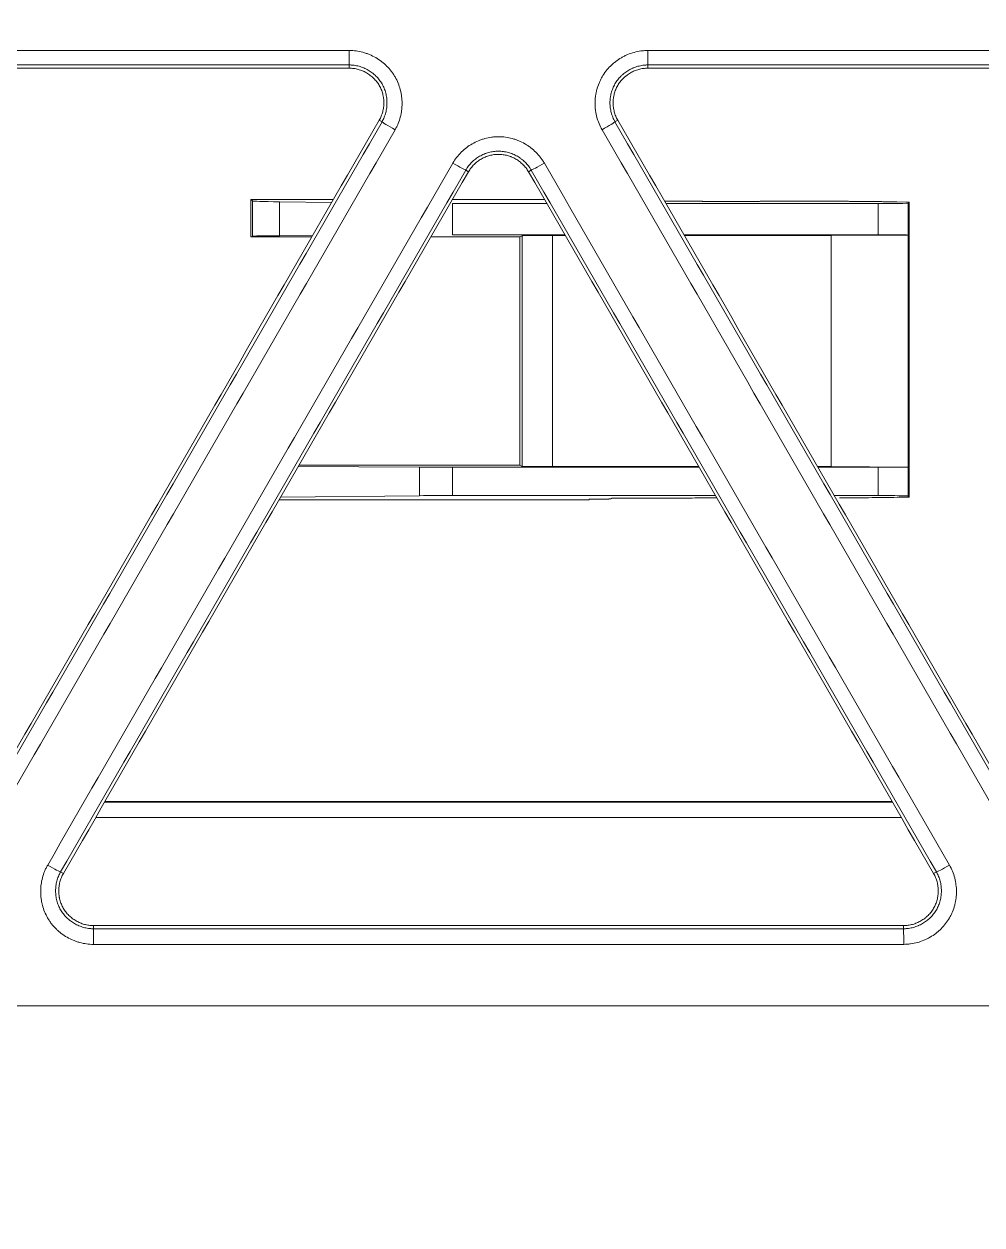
# Model space of a CAD drawing. Header units: inches. Extents: x 405346 to 489838, y -25612 to 14934.
# Drawn here: x 462902.24 to 462932.48, y 4071.14 to 4109.04 of the extents above; entities that cross this region are included whole.
import ezdxf

# ---------------------------------------------------------------- set-up
doc = ezdxf.new("R2010")
doc.units = ezdxf.units.IN
doc.header["$LTSCALE"] = 200
doc.header["$MEASUREMENT"] = 0
doc.layers.add('SS-EQ', color=2, linetype='Continuous', lineweight=20)

# ---------------------------------------------------------------- blocks, each defined once
blk = doc.blocks.new('4way무풍')
at = {"layer": 'SS-EQ'}
for p, q in [((117.778, -213.782), (117.778, -213.682)), ((127.2, -213.682), (127.2, -213.782)), ((118.812, -215.474), (118.726, -215.424)), ((126.252, -215.424), (126.166, -215.474)), ((121.541, -217.049), (121.454, -216.999)), ((123.523, -216.999), (123.437, -217.049)), ((114.671, -217.923), (114.671, -219.108)), ((117.283, -217.923), (114.671, -217.923)), ((114.72, -217.972), (114.671, -217.923)), ((114.72, -219.084), (114.72, -217.972)), ((115.572, -217.999), (115.572, -219.07)), ((117.228, -218.018), (115.572, -217.999)), ((123.941, -217.923), (121.036, -217.923)), ((124.018, -218.056), (121.041, -218.056)), ((121.041, -218.056), (121.041, -219.042)), ((127.727, -217.979), (128.532, -217.979)), ((134.473, -218.056), (127.771, -218.056)), ((131.136, -217.979), (131.826, -217.979)), ((134.473, -219.042), (134.473, -218.056)), ((135.062, -218.003), (135.451, -218.009)), ((135.451, -218.009), (135.421, -218.04)), ((135.421, -218.04), (135.421, -227.284)), ((135.451, -218.009), (135.455, -227.318)), ((121.041, -219.042), (124.587, -219.042)), ((128.341, -219.042), (134.473, -219.042)), ((132.99, -219.062), (135.418, -219.049)), ((135.418, -219.049), (135.418, -226.369)), ((114.671, -219.108), (114.72, -219.084)), ((114.671, -219.108), (116.599, -219.108)), ((115.572, -219.07), (116.624, -219.064)), ((120.352, -219.108), (123.165, -219.108)), ((123.165, -219.108), (123.241, -219.07)), ((123.165, -219.108), (123.165, -226.311)), ((123.241, -219.07), (123.241, -226.349)), ((124.189, -226.357), (124.189, -219.062)), ((124.189, -219.062), (124.598, -219.062)), ((128.352, -219.062), (132.99, -219.062)), ((132.99, -219.062), (132.99, -226.357)), ((119.998, -226.374), (116.17, -226.352)), ((123.165, -226.311), (116.194, -226.311)), ((119.998, -227.274), (119.998, -226.374)), ((121.041, -226.377), (121.041, -227.268)), ((128.821, -226.377), (121.041, -226.377)), ((123.241, -226.349), (123.165, -226.311)), ((128.81, -226.357), (124.189, -226.357)), ((132.99, -226.357), (132.564, -226.357)), ((134.473, -226.377), (132.575, -226.377)), ((135.418, -226.369), (132.99, -226.357)), ((134.473, -227.268), (134.473, -226.377)), ((115.609, -227.324), (119.998, -227.274)), ((121.041, -227.268), (129.336, -227.268)), ((125.363, -227.382), (125.345, -227.4)), ((125.561, -227.382), (125.363, -227.382)), ((126.061, -227.347), (126.035, -227.374)), ((128.605, -227.347), (126.061, -227.347)), ((133.09, -227.268), (134.473, -227.268)), ((135.455, -227.318), (135.177, -227.323)), ((135.421, -227.284), (135.455, -227.318)), ((115.565, -227.4), (125.345, -227.4)), ((134.925, -236.95), (110.05, -236.95)), ((134.907, -236.925), (110.065, -236.925)), ((109.777, -237.424), (135.198, -237.424)), ((108.667, -239.148), (108.754, -239.198)), ((136.224, -239.198), (136.311, -239.148)), ((109.701, -240.839), (109.701, -240.938)), ((135.276, -240.938), (135.276, -240.839))]:
    blk.add_line(p, q, dxfattribs=at)
for centre, major_axis, ratio, start_param, end_param in [((117.778, -213.208), (0, 0.474), 0.005257, 3.1765, 4.676802), ((127.2, -213.208), (0, -0.474), 0.005842, 0.034907, 1.535847), ((119.222, -215.71), (-0.41, 0.237), 0.028704, 0.034921, 1.593347), ((125.755, -215.71), (0.41, 0.237), 0.033702, 4.699365, 6.248259), ((121.044, -216.762), (0.41, -0.237), 0.028821, 4.735053, 6.248264), ((123.933, -216.762), (-0.41, -0.237), 0.033958, 0.034927, 1.557415), ((116.615, -217.972), (1.895, 0), 0.017455, 3.159046, 4.129783), ((134.473, -218.039), (0.948, 0), 0.017455, 4.712389, 6.265732), ((116.615, -219.084), (1.895, 0), 0.008727, 2.153402, 3.124139), ((121.041, -227.301), (1.895, 0), 0.017455, 1.570796, 2.153402), ((129.834, -227.366), (1.611, 0), 0.017455, 1.853355, 2.437872), ((131.826, -227.265), (4.738, 0), 0.017455, 5.018191, 5.497787), ((134.473, -227.285), (0.948, 0), 0.017455, 0.017453, 1.570796), ((108.257, -238.91), (-0.41, 0.237), 0.035771, 1.59542, 3.106664), ((136.72, -238.91), (-0.41, -0.237), 0.038521, 0.034933, 1.553953), ((109.701, -241.412), (0, -0.474), 0.003386, 1.52678, 3.10667), ((135.276, -241.412), (0, -0.474), 0.004454, 1.528103, 3.106647)]:
    blk.add_ellipse(centre, major_axis=major_axis, ratio=ratio, start_param=start_param, end_param=end_param, dxfattribs=at)
for points, degree, knots in [([(346.359, 0), (346.359, -27.812), (346.359, -55.624), (346.359, -97.341), (346.359, -111.247), (346.359, -139.059), (346.359, -152.965), (346.359, -180.777), (346.359, -194.683), (346.359, -222.494), (346.359, -236.4), (346.359, -257.259), (346.358, -264.212), (346.359, -272.903), (346.359, -274.641), (346.359, -277.249), (346.359, -278.118), (346.358, -279.856), (346.358, -280.725), (346.358, -282.029), (346.358, -282.463), (346.358, -283.333), (346.359, -283.767), (346.359, -284.419), (346.359, -284.636), (346.359, -285.071), (346.358, -285.288), (346.355, -285.723), (346.353, -285.94), (346.346, -286.374), (346.341, -286.592), (346.322, -287.243), (346.305, -287.678), (346.262, -288.546), (346.236, -288.98), (346.174, -289.849), (346.138, -290.283), (346.078, -290.934), (346.057, -291.151), (346.012, -291.585), (345.894, -292.666), (345.748, -293.741), (345.479, -295.45), (345.327, -296.299), (344.817, -298.834), (344.407, -300.505), (343.687, -302.982), (343.172, -304.624), (342.294, -307.059), (341.638, -308.663), (341.119, -309.858), (340.941, -310.256), (340.714, -310.751), (340.668, -310.85), (340.576, -311.047), (340.437, -311.343), (339.919, -312.422), (339.029, -314.158), (338.177, -315.66), (336.854, -317.881), (335.912, -319.32), (334.41, -321.418), (333.379, -322.796), (331.741, -324.801), (330.589, -326.095), (329.702, -327.051), (329.403, -327.366), (329.024, -327.758), (328.947, -327.836), (328.795, -327.992), (328.566, -328.224), (327.719, -329.07), (326.303, -330.412), (324.35, -332.111), (322.332, -333.722), (320.944, -334.738), (319.535, -335.724), (318.819, -336.202), (317.367, -337.13), (315.893, -338.028), (314.376, -338.866), (313.222, -339.473), (312.835, -339.671), (312.249, -339.963), (312.054, -340.059), (311.662, -340.249), (309.896, -341.094), (308.103, -341.848), (305.68, -342.75), (304.055, -343.316), (302.408, -343.813), (299.923, -344.506), (298.245, -344.898), (295.697, -345.382), (294.842, -345.525), (293.766, -345.682), (293.551, -345.712), (293.12, -345.771), (292.903, -345.799), (292.254, -345.88), (291.821, -345.929), (290.523, -346.062), (289.657, -346.132), (288.357, -346.21), (287.924, -346.232), (287.057, -346.265), (286.624, -346.277), (285.974, -346.288), (285.757, -346.291), (285.323, -346.293), (285.107, -346.294), (284.673, -346.294), (284.456, -346.294), (284.023, -346.294), (283.806, -346.293), (283.156, -346.293), (282.722, -346.293), (281.855, -346.293), (281.421, -346.293), (280.121, -346.293), (279.253, -346.294), (277.519, -346.294), (276.652, -346.294), (274.051, -346.294), (272.316, -346.294), (267.113, -346.294), (263.645, -346.293), (256.708, -346.293), (253.239, -346.294), (242.833, -346.294), (235.896, -346.294), (222.022, -346.294), (215.084, -346.294), (194.273, -346.294), (180.399, -346.294), (152.65, -346.294), (138.775, -346.294), (111.027, -346.294), (97.152, -346.294), (69.404, -346.294), (55.529, -346.294), (34.718, -346.294), (27.78, -346.294), (13.906, -346.294), (6.969, -346.294), (0.032, -346.294)], 3, [0, 0, 0, 0, 0.125, 0.125, 0.1875, 0.1875, 0.25, 0.25, 0.3125, 0.3125, 0.375, 0.375, 0.40625, 0.40625, 0.414063, 0.414063, 0.417969, 0.417969, 0.421875, 0.421875, 0.423828, 0.423828, 0.425781, 0.425781, 0.426758, 0.426758, 0.427734, 0.427734, 0.428711, 0.428711, 0.429688, 0.429688, 0.431641, 0.431641, 0.433594, 0.433594, 0.435547, 0.435547, 0.436523, 0.436523, 0.4375, 0.441406, 0.441406, 0.445313, 0.445313, 0.453125, 0.453125, 0.457031, 0.460938, 0.464844, 0.464844, 0.466797, 0.466797, 0.467285, 0.467285, 0.467773, 0.46875, 0.472656, 0.476563, 0.476563, 0.484375, 0.484375, 0.488281, 0.492188, 0.496094, 0.496094, 0.498047, 0.498047, 0.498535, 0.498535, 0.499023, 0.5, 0.503906, 0.507813, 0.511719, 0.515625, 0.515625, 0.519531, 0.519531, 0.523438, 0.527344, 0.527344, 0.529297, 0.529297, 0.530273, 0.530273, 0.53125, 0.539063, 0.539063, 0.542969, 0.546875, 0.546875, 0.554688, 0.554688, 0.558594, 0.558594, 0.55957, 0.55957, 0.560547, 0.560547, 0.5625, 0.5625, 0.566406, 0.566406, 0.568359, 0.568359, 0.570313, 0.570313, 0.571289, 0.571289, 0.572266, 0.572266, 0.573242, 0.573242, 0.574219, 0.574219, 0.576172, 0.576172, 0.578125, 0.578125, 0.582031, 0.582031, 0.585938, 0.585938, 0.59375, 0.59375, 0.609375, 0.609375, 0.625, 0.625, 0.65625, 0.65625, 0.6875, 0.6875, 0.75, 0.75, 0.8125, 0.8125, 0.875, 0.875, 0.9375, 0.9375, 0.96875, 0.96875, 1, 1, 1, 1]), ([(0.032, -345.099), (6.961, -345.099), (13.891, -345.099), (27.75, -345.099), (34.679, -345.099), (55.467, -345.099), (69.326, -345.098), (97.044, -345.098), (110.903, -345.097), (138.621, -345.096), (152.48, -345.096), (180.197, -345.094), (194.056, -345.092), (214.845, -345.09), (221.774, -345.089), (235.633, -345.086), (242.562, -345.085), (256.421, -345.082), (263.351, -345.081), (272.013, -345.079), (273.745, -345.079), (276.343, -345.079), (277.21, -345.078), (278.942, -345.078), (279.808, -345.077), (281.107, -345.076), (281.541, -345.076), (282.407, -345.076), (282.84, -345.076), (283.706, -345.076), (284.139, -345.076), (284.789, -345.074), (285.005, -345.074), (285.438, -345.071), (285.655, -345.069), (286.304, -345.06), (286.737, -345.049), (287.602, -345.017), (288.034, -344.997), (289.33, -344.922), (290.194, -344.853), (291.488, -344.722), (291.92, -344.673), (292.566, -344.593), (292.782, -344.566), (293.212, -344.508), (294.286, -344.358), (295.351, -344.18), (297.891, -343.699), (299.563, -343.307), (302.039, -342.615), (303.679, -342.118), (305.297, -341.551), (307.709, -340.648), (309.296, -339.976), (311.056, -339.138), (311.349, -338.996), (311.641, -338.853), (311.836, -338.756), (311.933, -338.707), (312.418, -338.464), (312.803, -338.265), (313.951, -337.656), (314.704, -337.236), (316.19, -336.364), (316.921, -335.913), (318.363, -334.982), (319.073, -334.502), (320.472, -333.511), (321.849, -332.491), (323.849, -330.872), (325.784, -329.163), (327.03, -327.964), (327.795, -327.195), (327.947, -327.041), (328.25, -326.729), (328.401, -326.573), (328.849, -326.102), (329.145, -325.785), (330.019, -324.826), (331.153, -323.527), (332.763, -321.515), (333.776, -320.132), (334.759, -318.728), (335.235, -318.016), (336.157, -316.57), (336.603, -315.837), (337.465, -314.35), (338.296, -312.842), (339.065, -311.291), (339.481, -310.406), (339.527, -310.308), (339.618, -310.111), (339.754, -309.815), (340.065, -309.123), (340.322, -308.527), (340.821, -307.331), (341.451, -305.727), (342.288, -303.291), (342.776, -301.648), (343.454, -299.169), (343.836, -297.496), (344.302, -294.959), (344.439, -294.108), (344.619, -292.825), (344.702, -292.181), (344.786, -291.427), (344.82, -291.104), (344.842, -290.888), (344.853, -290.779), (344.946, -289.807), (345.01, -288.942), (345.078, -287.644), (345.096, -287.212), (345.116, -286.563), (345.122, -286.347), (345.13, -285.914), (345.133, -285.698), (345.138, -285.266), (345.139, -285.049), (345.14, -284.617), (345.14, -284.4), (345.141, -283.752), (345.141, -283.319), (345.141, -282.67), (345.141, -282.454), (345.141, -282.021), (345.141, -281.805), (345.142, -281.156), (345.142, -280.724), (345.143, -279.426), (345.143, -278.561), (345.144, -276.831), (345.144, -275.966), (345.145, -273.37), (345.145, -271.64), (345.146, -262.989), (345.148, -256.069), (345.152, -235.306), (345.154, -221.465), (345.157, -193.782), (345.159, -179.94), (345.161, -152.257), (345.161, -138.416), (345.162, -110.732), (345.163, -69.208), (345.164, -27.683), (345.164, 0)], 3, [0, 0, 0, 0, 0.03125, 0.03125, 0.0625, 0.0625, 0.125, 0.125, 0.1875, 0.1875, 0.25, 0.25, 0.3125, 0.3125, 0.34375, 0.34375, 0.375, 0.375, 0.40625, 0.40625, 0.414063, 0.414063, 0.417969, 0.417969, 0.421875, 0.421875, 0.423828, 0.423828, 0.425781, 0.425781, 0.427734, 0.427734, 0.428711, 0.428711, 0.429688, 0.429688, 0.431641, 0.431641, 0.433594, 0.433594, 0.4375, 0.4375, 0.439453, 0.439453, 0.44043, 0.44043, 0.441406, 0.445313, 0.445313, 0.453125, 0.453125, 0.457031, 0.460938, 0.460938, 0.46875, 0.46875, 0.469727, 0.470215, 0.470215, 0.470703, 0.470703, 0.472656, 0.472656, 0.476563, 0.476563, 0.480469, 0.480469, 0.484375, 0.484375, 0.488281, 0.492188, 0.496094, 0.5, 0.5, 0.500977, 0.500977, 0.501953, 0.501953, 0.503906, 0.503906, 0.507813, 0.511719, 0.515625, 0.515625, 0.519531, 0.519531, 0.523438, 0.523438, 0.527344, 0.53125, 0.53125, 0.531738, 0.531738, 0.532227, 0.533203, 0.535156, 0.535156, 0.539063, 0.542969, 0.546875, 0.546875, 0.554688, 0.554688, 0.558594, 0.558594, 0.560547, 0.561523, 0.562012, 0.562012, 0.5625, 0.5625, 0.566406, 0.566406, 0.568359, 0.568359, 0.569336, 0.569336, 0.570313, 0.570313, 0.571289, 0.571289, 0.572266, 0.572266, 0.574219, 0.574219, 0.575195, 0.575195, 0.576172, 0.576172, 0.578125, 0.578125, 0.582031, 0.582031, 0.585938, 0.585938, 0.59375, 0.59375, 0.625, 0.625, 0.6875, 0.6875, 0.75, 0.75, 0.8125, 0.8125, 0.875, 1, 1, 1, 1]), ([(117.78, -213.225), (117.854, -213.225), (117.926, -213.23), (118.07, -213.249), (118.141, -213.264), (118.246, -213.292), (118.281, -213.303), (118.333, -213.321), (118.35, -213.327), (118.384, -213.34), (118.401, -213.347), (118.485, -213.382), (118.615, -213.447), (118.736, -213.527), (118.809, -213.583), (118.823, -213.594), (118.852, -213.617), (118.893, -213.652), (118.933, -213.689), (119.01, -213.766), (119.058, -213.82), (119.125, -213.906), (119.146, -213.936), (119.187, -213.996), (119.206, -214.028), (119.261, -214.122), (119.325, -214.253), (119.371, -214.39), (119.394, -214.478), (119.398, -214.496), (119.407, -214.532), (119.41, -214.55), (119.421, -214.603), (119.427, -214.639), (119.441, -214.747), (119.445, -214.82), (119.445, -214.928), (119.444, -214.983), (119.439, -215.038), (119.436, -215.074), (119.434, -215.092), (119.422, -215.183), (119.394, -215.325), (119.349, -215.463), (119.307, -215.564), (119.292, -215.597), (119.26, -215.663), (119.243, -215.695), (119.224, -215.727)], 3, [0, 0, 0, 0, 0.0625, 0.0625, 0.125, 0.125, 0.15625, 0.15625, 0.171875, 0.171875, 0.1875, 0.1875, 0.25, 0.3125, 0.3125, 0.328125, 0.328125, 0.34375, 0.375, 0.375, 0.4375, 0.4375, 0.46875, 0.46875, 0.5, 0.5, 0.5625, 0.625, 0.625, 0.640625, 0.640625, 0.65625, 0.65625, 0.6875, 0.6875, 0.75, 0.75, 0.78125, 0.796875, 0.796875, 0.8125, 0.8125, 0.875, 0.9375, 0.9375, 0.96875, 0.96875, 1, 1, 1, 1]), ([(125.758, -215.727), (125.721, -215.663), (125.689, -215.598), (125.634, -215.464), (125.611, -215.395), (125.584, -215.29), (125.575, -215.255), (125.565, -215.201), (125.562, -215.183), (125.556, -215.146), (125.553, -215.128), (125.541, -215.038), (125.532, -214.894), (125.541, -214.749), (125.553, -214.658), (125.556, -214.64), (125.562, -214.604), (125.565, -214.586), (125.575, -214.532), (125.583, -214.497), (125.611, -214.392), (125.634, -214.323), (125.675, -214.222), (125.69, -214.189), (125.722, -214.124), (125.739, -214.091), (125.794, -213.996), (125.875, -213.876), (125.971, -213.767), (126.036, -213.703), (126.049, -213.69), (126.076, -213.665), (126.089, -213.653), (126.131, -213.617), (126.159, -213.594), (126.246, -213.528), (126.306, -213.488), (126.4, -213.433), (126.448, -213.407), (126.498, -213.384), (126.531, -213.369), (126.548, -213.361), (126.632, -213.326), (126.77, -213.279), (126.911, -213.25), (127.019, -213.235), (127.056, -213.231), (127.129, -213.226), (127.166, -213.225), (127.202, -213.225)], 3, [0, 0, 0, 0, 0.0625, 0.0625, 0.125, 0.125, 0.15625, 0.15625, 0.171875, 0.171875, 0.1875, 0.1875, 0.25, 0.3125, 0.3125, 0.328125, 0.328125, 0.34375, 0.34375, 0.375, 0.375, 0.4375, 0.4375, 0.46875, 0.46875, 0.5, 0.5, 0.5625, 0.625, 0.625, 0.640625, 0.640625, 0.65625, 0.65625, 0.6875, 0.6875, 0.75, 0.75, 0.78125, 0.796875, 0.796875, 0.8125, 0.8125, 0.875, 0.9375, 0.9375, 0.96875, 0.96875, 1, 1, 1, 1]), ([(118.812, -215.474), (118.813, -215.471), (118.815, -215.468), (118.818, -215.462), (118.823, -215.454), (118.828, -215.445), (118.837, -215.428), (118.843, -215.416), (118.86, -215.38), (118.871, -215.357), (118.9, -215.284), (118.933, -215.186), (118.953, -215.084), (118.961, -215.019), (118.963, -215.006), (118.965, -214.98), (118.966, -214.967), (118.969, -214.928), (118.969, -214.902), (118.969, -214.824), (118.966, -214.772), (118.956, -214.695), (118.952, -214.669), (118.942, -214.618), (118.936, -214.592), (118.917, -214.516), (118.9, -214.467), (118.861, -214.371), (118.838, -214.325), (118.799, -214.257), (118.785, -214.234), (118.756, -214.191), (118.741, -214.17), (118.693, -214.108), (118.659, -214.07), (118.603, -214.015), (118.575, -213.988), (118.545, -213.963), (118.525, -213.947), (118.514, -213.938), (118.462, -213.899), (118.376, -213.841), (118.283, -213.795), (118.21, -213.765), (118.186, -213.755), (118.136, -213.738), (118.111, -213.73), (118.036, -213.71), (117.985, -213.699), (117.908, -213.689), (117.869, -213.685), (117.824, -213.683), (117.801, -213.682), (117.791, -213.682), (117.784, -213.682), (117.781, -213.682), (117.778, -213.682)], 3, [0, 0, 0, 0, 0.003906, 0.003906, 0.007812, 0.015625, 0.015625, 0.03125, 0.03125, 0.0625, 0.0625, 0.125, 0.1875, 0.1875, 0.203125, 0.203125, 0.21875, 0.21875, 0.25, 0.25, 0.3125, 0.3125, 0.34375, 0.34375, 0.375, 0.375, 0.4375, 0.4375, 0.5, 0.5, 0.53125, 0.53125, 0.5625, 0.5625, 0.625, 0.625, 0.65625, 0.671875, 0.671875, 0.6875, 0.6875, 0.75, 0.8125, 0.8125, 0.84375, 0.84375, 0.875, 0.875, 0.9375, 0.9375, 0.96875, 0.984375, 0.992187, 0.996094, 0.996094, 1, 1, 1, 1]), ([(127.2, -213.682), (127.197, -213.682), (127.193, -213.682), (127.187, -213.682), (127.177, -213.682), (127.167, -213.682), (127.147, -213.683), (127.134, -213.684), (127.095, -213.686), (127.069, -213.689), (126.991, -213.7), (126.89, -213.721), (126.791, -213.755), (126.731, -213.78), (126.719, -213.785), (126.695, -213.796), (126.66, -213.813), (126.625, -213.832), (126.558, -213.871), (126.515, -213.899), (126.453, -213.947), (126.432, -213.963), (126.403, -213.989), (126.393, -213.998), (126.374, -214.016), (126.364, -214.025), (126.318, -214.071), (126.284, -214.109), (126.22, -214.191), (126.191, -214.234), (126.152, -214.302), (126.14, -214.326), (126.117, -214.373), (126.106, -214.396), (126.077, -214.469), (126.06, -214.518), (126.041, -214.593), (126.032, -214.631), (126.025, -214.67), (126.021, -214.695), (126.019, -214.708), (126.011, -214.773), (126.004, -214.877), (126.011, -214.981), (126.021, -215.058), (126.025, -215.084), (126.035, -215.135), (126.041, -215.161), (126.061, -215.236), (126.077, -215.285), (126.107, -215.357), (126.123, -215.393), (126.143, -215.434), (126.154, -215.454), (126.159, -215.462), (126.162, -215.468), (126.164, -215.471), (126.166, -215.474)], 3, [0, 0, 0, 0, 0.003906, 0.003906, 0.007812, 0.015625, 0.015625, 0.03125, 0.03125, 0.0625, 0.0625, 0.125, 0.1875, 0.1875, 0.203125, 0.203125, 0.21875, 0.25, 0.25, 0.3125, 0.3125, 0.34375, 0.34375, 0.359375, 0.359375, 0.375, 0.375, 0.4375, 0.4375, 0.5, 0.5, 0.53125, 0.53125, 0.5625, 0.5625, 0.625, 0.625, 0.65625, 0.671875, 0.671875, 0.6875, 0.6875, 0.75, 0.8125, 0.8125, 0.84375, 0.84375, 0.875, 0.875, 0.9375, 0.9375, 0.96875, 0.984375, 0.992187, 0.996094, 0.996094, 1, 1, 1, 1]), ([(117.778, -213.782), (117.826, -213.782), (117.874, -213.786), (117.969, -213.799), (118.062, -213.818), (118.152, -213.849), (118.207, -213.872), (118.218, -213.877), (118.24, -213.887), (118.272, -213.902), (118.304, -213.919), (118.366, -213.955), (118.405, -213.981), (118.462, -214.025), (118.481, -214.04), (118.517, -214.071), (118.535, -214.088), (118.586, -214.138), (118.649, -214.209), (118.702, -214.288), (118.738, -214.351), (118.749, -214.372), (118.77, -214.415), (118.78, -214.437), (118.807, -214.503), (118.822, -214.548), (118.84, -214.617), (118.847, -214.651), (118.854, -214.687), (118.858, -214.71), (118.859, -214.722), (118.867, -214.782), (118.873, -214.877), (118.867, -214.972), (118.858, -215.043), (118.854, -215.067), (118.845, -215.114), (118.84, -215.137), (118.821, -215.206), (118.806, -215.251), (118.771, -215.339), (118.75, -215.382), (118.726, -215.424)], 3, [0, 0, 0, 0, 0.0625, 0.0625, 0.125, 0.1875, 0.1875, 0.203125, 0.203125, 0.21875, 0.25, 0.25, 0.3125, 0.3125, 0.34375, 0.34375, 0.375, 0.375, 0.4375, 0.5, 0.5, 0.53125, 0.53125, 0.5625, 0.5625, 0.625, 0.625, 0.65625, 0.671875, 0.671875, 0.6875, 0.6875, 0.75, 0.8125, 0.8125, 0.84375, 0.84375, 0.875, 0.875, 0.9375, 0.9375, 1, 1, 1, 1]), ([(126.252, -215.424), (126.228, -215.382), (126.207, -215.339), (126.171, -215.251), (126.141, -215.16), (126.123, -215.067), (126.114, -214.996), (126.111, -214.972), (126.108, -214.924), (126.108, -214.9), (126.108, -214.829), (126.111, -214.781), (126.12, -214.711), (126.123, -214.687), (126.133, -214.64), (126.138, -214.616), (126.156, -214.547), (126.186, -214.457), (126.228, -214.371), (126.264, -214.309), (126.277, -214.289), (126.303, -214.249), (126.317, -214.229), (126.361, -214.173), (126.393, -214.138), (126.443, -214.088), (126.47, -214.063), (126.497, -214.04), (126.516, -214.025), (126.525, -214.018), (126.573, -213.981), (126.652, -213.929), (126.737, -213.886), (126.804, -213.858), (126.826, -213.85), (126.871, -213.834), (126.894, -213.827), (126.963, -213.808), (127.01, -213.799), (127.104, -213.786), (127.152, -213.782), (127.2, -213.782)], 3, [0, 0, 0, 0, 0.0625, 0.0625, 0.125, 0.1875, 0.1875, 0.21875, 0.21875, 0.25, 0.25, 0.3125, 0.3125, 0.34375, 0.34375, 0.375, 0.375, 0.4375, 0.5, 0.5, 0.53125, 0.53125, 0.5625, 0.5625, 0.625, 0.625, 0.65625, 0.671875, 0.671875, 0.6875, 0.6875, 0.75, 0.8125, 0.8125, 0.84375, 0.84375, 0.875, 0.875, 0.9375, 0.9375, 1, 1, 1, 1]), ([(105.938, -237.572), (108.069, -233.881), (110.2, -230.19), (114.463, -222.807), (116.594, -219.116), (118.726, -215.424)], 3, [0, 0, 0, 0, 0.5, 0.5, 1, 1, 1, 1]), ([(106.024, -237.622), (108.155, -233.931), (110.286, -230.24), (114.549, -222.857), (116.68, -219.165), (118.812, -215.474)], 3, [0, 0, 0, 0, 0.5, 0.5, 1, 1, 1, 1]), ([(119.224, -215.727), (117.093, -219.419), (114.961, -223.111), (110.699, -230.495), (108.567, -234.187), (106.436, -237.879)], 3, [0, 0, 0, 0, 0.5, 0.5, 1, 1, 1, 1]), ([(121.047, -216.779), (121.084, -216.716), (121.124, -216.655), (121.213, -216.541), (121.261, -216.487), (121.338, -216.41), (121.365, -216.385), (121.406, -216.349), (121.42, -216.337), (121.448, -216.314), (121.463, -216.303), (121.535, -216.247), (121.656, -216.167), (121.786, -216.102), (121.87, -216.067), (121.887, -216.06), (121.922, -216.047), (121.939, -216.041), (121.99, -216.023), (122.025, -216.013), (122.13, -215.984), (122.201, -215.97), (122.309, -215.955), (122.345, -215.951), (122.418, -215.946), (122.455, -215.945), (122.564, -215.945), (122.709, -215.955), (122.851, -215.984), (122.939, -216.008), (122.956, -216.013), (122.991, -216.024), (123.009, -216.029), (123.061, -216.047), (123.095, -216.06), (123.195, -216.102), (123.26, -216.134), (123.354, -216.189), (123.401, -216.217), (123.446, -216.248), (123.476, -216.27), (123.491, -216.281), (123.563, -216.336), (123.673, -216.431), (123.769, -216.54), (123.835, -216.626), (123.857, -216.655), (123.898, -216.716), (123.917, -216.747), (123.936, -216.779)], 3, [0, 0, 0, 0, 0.0625, 0.0625, 0.125, 0.125, 0.15625, 0.15625, 0.171875, 0.171875, 0.1875, 0.1875, 0.25, 0.3125, 0.3125, 0.328125, 0.328125, 0.34375, 0.34375, 0.375, 0.375, 0.4375, 0.4375, 0.46875, 0.46875, 0.5, 0.5, 0.5625, 0.625, 0.625, 0.640625, 0.640625, 0.65625, 0.65625, 0.6875, 0.6875, 0.75, 0.75, 0.78125, 0.796875, 0.796875, 0.8125, 0.8125, 0.875, 0.9375, 0.9375, 0.96875, 0.96875, 1, 1, 1, 1]), ([(123.523, -216.999), (123.522, -216.997), (123.52, -216.994), (123.517, -216.988), (123.512, -216.98), (123.506, -216.971), (123.496, -216.954), (123.489, -216.943), (123.467, -216.911), (123.452, -216.89), (123.404, -216.828), (123.335, -216.75), (123.256, -216.682), (123.204, -216.643), (123.194, -216.635), (123.172, -216.62), (123.14, -216.597), (123.107, -216.577), (123.039, -216.538), (122.993, -216.515), (122.921, -216.485), (122.897, -216.475), (122.847, -216.458), (122.822, -216.451), (122.746, -216.43), (122.696, -216.419), (122.593, -216.405), (122.541, -216.402), (122.463, -216.402), (122.436, -216.403), (122.384, -216.406), (122.358, -216.409), (122.281, -216.419), (122.23, -216.43), (122.155, -216.45), (122.118, -216.462), (122.081, -216.475), (122.056, -216.485), (122.044, -216.49), (121.984, -216.515), (121.891, -216.561), (121.804, -216.619), (121.742, -216.666), (121.722, -216.683), (121.682, -216.717), (121.663, -216.735), (121.607, -216.79), (121.573, -216.829), (121.525, -216.89), (121.503, -216.922), (121.478, -216.96), (121.466, -216.979), (121.461, -216.988), (121.458, -216.994), (121.456, -216.996), (121.454, -216.999)], 3, [0, 0, 0, 0, 0.003906, 0.003906, 0.007813, 0.015625, 0.015625, 0.03125, 0.03125, 0.0625, 0.0625, 0.125, 0.1875, 0.1875, 0.203125, 0.203125, 0.21875, 0.25, 0.25, 0.3125, 0.3125, 0.34375, 0.34375, 0.375, 0.375, 0.4375, 0.4375, 0.5, 0.5, 0.53125, 0.53125, 0.5625, 0.5625, 0.625, 0.625, 0.65625, 0.671875, 0.671875, 0.6875, 0.6875, 0.75, 0.8125, 0.8125, 0.84375, 0.84375, 0.875, 0.875, 0.9375, 0.9375, 0.96875, 0.984375, 0.992188, 0.996094, 0.996094, 1, 1, 1, 1]), ([(121.541, -217.049), (121.565, -217.008), (121.592, -216.968), (121.651, -216.892), (121.714, -216.821), (121.786, -216.759), (121.843, -216.715), (121.862, -216.701), (121.902, -216.675), (121.923, -216.662), (121.984, -216.627), (122.027, -216.606), (122.093, -216.578), (122.115, -216.57), (122.161, -216.554), (122.184, -216.547), (122.253, -216.528), (122.346, -216.509), (122.441, -216.502), (122.513, -216.502), (122.537, -216.503), (122.585, -216.506), (122.609, -216.509), (122.679, -216.519), (122.726, -216.528), (122.794, -216.547), (122.828, -216.558), (122.862, -216.57), (122.885, -216.578), (122.896, -216.583), (122.951, -216.606), (123.037, -216.649), (123.116, -216.701), (123.173, -216.745), (123.191, -216.76), (123.228, -216.791), (123.245, -216.807), (123.296, -216.858), (123.328, -216.893), (123.386, -216.968), (123.412, -217.008), (123.437, -217.049)], 3, [0, 0, 0, 0, 0.0625, 0.0625, 0.125, 0.1875, 0.1875, 0.21875, 0.21875, 0.25, 0.25, 0.3125, 0.3125, 0.34375, 0.34375, 0.375, 0.375, 0.4375, 0.5, 0.5, 0.53125, 0.53125, 0.5625, 0.5625, 0.625, 0.625, 0.65625, 0.671875, 0.671875, 0.6875, 0.6875, 0.75, 0.8125, 0.8125, 0.84375, 0.84375, 0.875, 0.875, 0.9375, 0.9375, 1, 1, 1, 1]), ([(108.259, -238.931), (110.39, -235.239), (112.521, -231.548), (116.784, -224.164), (118.915, -220.472), (121.047, -216.779)], 3, [0, 0, 0, 0, 0.5, 0.5, 1, 1, 1, 1]), ([(121.454, -216.999), (119.323, -220.691), (117.191, -224.383), (112.929, -231.765), (110.798, -235.457), (108.667, -239.148)], 3, [0, 0, 0, 0, 0.5, 0.5, 1, 1, 1, 1]), ([(121.541, -217.049), (119.41, -220.741), (117.278, -224.433), (113.016, -231.816), (110.885, -235.507), (108.754, -239.198)], 3, [0, 0, 0, 0, 0.5, 0.5, 1, 1, 1, 1]), ([(128.532, -217.979), (128.537, -217.979), (128.546, -217.979), (128.56, -217.98), (128.574, -217.98), (128.588, -217.98), (128.602, -217.98), (128.616, -217.981), (128.631, -217.981), (128.645, -217.981), (128.66, -217.981), (128.674, -217.982), (128.689, -217.982), (128.704, -217.982), (128.719, -217.982), (128.734, -217.982), (128.749, -217.983), (128.764, -217.983), (128.779, -217.983), (128.794, -217.983), (128.809, -217.983), (128.825, -217.984), (128.84, -217.984), (128.855, -217.984), (128.87, -217.984), (128.885, -217.984), (128.901, -217.984), (128.916, -217.985), (128.931, -217.985), (128.946, -217.985), (128.961, -217.985), (128.976, -217.985), (128.991, -217.985), (129.006, -217.986), (129.021, -217.986), (129.036, -217.986), (129.051, -217.986), (129.066, -217.986), (129.08, -217.986), (129.095, -217.986), (129.109, -217.986), (129.175, -217.987), (129.296, -217.988), (129.474, -217.989), (129.654, -217.989), (129.785, -217.989), (129.866, -217.989), (129.898, -217.989), (129.931, -217.989), (129.964, -217.989), (129.997, -217.989), (130.03, -217.989), (130.064, -217.989), (130.098, -217.989), (130.132, -217.989), (130.166, -217.988), (130.2, -217.988), (130.235, -217.988), (130.269, -217.988), (130.304, -217.988), (130.338, -217.988), (130.373, -217.987), (130.407, -217.987), (130.442, -217.987), (130.477, -217.987), (130.511, -217.987), (130.545, -217.986), (130.579, -217.986), (130.613, -217.986), (130.647, -217.985), (130.681, -217.985), (130.714, -217.985), (130.747, -217.985), (130.779, -217.984), (130.812, -217.984), (130.844, -217.983), (130.875, -217.983), (130.906, -217.983), (130.937, -217.982), (130.967, -217.982), (130.996, -217.982), (131.025, -217.981), (131.054, -217.981), (131.082, -217.98), (131.109, -217.98), (131.127, -217.979), (131.136, -217.979)], 3, [0, 0, 0, 0, 0.006872, 0.013726, 0.020561, 0.027376, 0.034169, 0.04094, 0.047687, 0.05441, 0.061107, 0.067776, 0.074418, 0.08103, 0.087612, 0.094163, 0.100681, 0.107165, 0.113615, 0.120029, 0.126407, 0.132746, 0.139047, 0.145308, 0.151528, 0.157706, 0.163841, 0.169933, 0.175979, 0.181981, 0.187935, 0.193842, 0.199701, 0.205511, 0.21127, 0.216978, 0.222635, 0.228239, 0.23379, 0.239287, 0.244728, 0.250114, 0.313437, 0.376452, 0.438734, 0.499884, 0.510839, 0.521903, 0.533076, 0.544354, 0.555737, 0.567223, 0.57881, 0.590496, 0.60228, 0.614158, 0.626129, 0.63819, 0.650339, 0.662573, 0.67489, 0.687287, 0.69976, 0.712308, 0.724926, 0.737612, 0.750362, 0.763173, 0.776042, 0.788965, 0.801938, 0.814958, 0.828021, 0.841124, 0.854262, 0.867432, 0.880629, 0.893851, 0.907092, 0.920349, 0.933618, 0.946895, 0.960175, 0.973456, 0.986732, 1, 1, 1, 1]), ([(135.062, -218.003), (134.418, -217.991), (133.161, -217.982), (132.28, -217.979), (131.826, -217.979)], 2, [0, 0, 0, 0.5, 0.75, 1, 1, 1]), ([(134.473, -219.042), (134.478, -219.042), (134.487, -219.042), (134.502, -219.042), (134.517, -219.042), (134.531, -219.042), (134.546, -219.042), (134.561, -219.042), (134.576, -219.042), (134.591, -219.042), (134.607, -219.042), (134.622, -219.042), (134.637, -219.042), (134.653, -219.042), (134.668, -219.042), (134.684, -219.042), (134.7, -219.042), (134.715, -219.042), (134.731, -219.042), (134.747, -219.042), (134.763, -219.042), (134.779, -219.042), (134.794, -219.042), (134.81, -219.043), (134.826, -219.043), (134.842, -219.043), (134.858, -219.043), (134.874, -219.043), (134.89, -219.043), (134.905, -219.043), (134.921, -219.043), (134.937, -219.043), (134.952, -219.043), (134.968, -219.043), (134.983, -219.043), (134.999, -219.043), (135.014, -219.044), (135.029, -219.044), (135.044, -219.044), (135.059, -219.044), (135.074, -219.044), (135.089, -219.044), (135.103, -219.044), (135.117, -219.044), (135.132, -219.044), (135.145, -219.045), (135.159, -219.045), (135.173, -219.045), (135.186, -219.045), (135.199, -219.045), (135.212, -219.045), (135.224, -219.045), (135.237, -219.045), (135.249, -219.046), (135.26, -219.046), (135.272, -219.046), (135.283, -219.046), (135.293, -219.046), (135.304, -219.046), (135.314, -219.046), (135.323, -219.047), (135.333, -219.047), (135.342, -219.047), (135.35, -219.047), (135.358, -219.047), (135.366, -219.047), (135.373, -219.048), (135.38, -219.048), (135.386, -219.048), (135.392, -219.048), (135.397, -219.048), (135.402, -219.049), (135.406, -219.049), (135.41, -219.049), (135.413, -219.049), (135.416, -219.049), (135.417, -219.049), (135.418, -219.049)], 3, [0, 0, 0, 0, 0.010197, 0.020478, 0.030845, 0.041296, 0.051831, 0.062452, 0.073157, 0.083948, 0.094822, 0.105782, 0.116827, 0.127956, 0.13917, 0.150469, 0.161852, 0.17332, 0.184873, 0.196511, 0.208234, 0.220041, 0.231933, 0.24391, 0.255972, 0.268119, 0.28035, 0.292666, 0.305067, 0.317552, 0.330123, 0.342778, 0.355518, 0.368342, 0.381252, 0.394246, 0.407325, 0.420489, 0.433737, 0.44707, 0.460488, 0.473991, 0.487579, 0.501251, 0.515009, 0.528851, 0.542777, 0.556789, 0.570885, 0.585066, 0.599332, 0.613683, 0.628118, 0.642638, 0.657243, 0.671933, 0.686707, 0.701566, 0.716511, 0.731539, 0.746653, 0.761851, 0.777134, 0.792502, 0.807955, 0.823493, 0.839115, 0.854822, 0.870614, 0.88649, 0.902452, 0.918498, 0.934629, 0.950844, 0.967145, 0.98353, 1, 1, 1, 1]), ([(124.189, -219.062), (124.184, -219.062), (124.174, -219.062), (124.16, -219.062), (124.145, -219.062), (124.13, -219.062), (124.115, -219.062), (124.1, -219.062), (124.085, -219.062), (124.069, -219.062), (124.054, -219.062), (124.038, -219.062), (124.022, -219.062), (124.007, -219.062), (123.991, -219.062), (123.975, -219.062), (123.959, -219.062), (123.943, -219.062), (123.927, -219.062), (123.911, -219.062), (123.894, -219.062), (123.878, -219.062), (123.862, -219.062), (123.846, -219.062), (123.829, -219.062), (123.813, -219.063), (123.797, -219.063), (123.781, -219.063), (123.764, -219.063), (123.748, -219.063), (123.732, -219.063), (123.716, -219.063), (123.7, -219.063), (123.684, -219.063), (123.668, -219.063), (123.652, -219.063), (123.636, -219.063), (123.621, -219.064), (123.605, -219.064), (123.59, -219.064), (123.575, -219.064), (123.56, -219.064), (123.545, -219.064), (123.53, -219.064), (123.516, -219.064), (123.501, -219.065), (123.487, -219.065), (123.474, -219.065), (123.46, -219.065), (123.447, -219.065), (123.434, -219.065), (123.421, -219.065), (123.409, -219.065), (123.397, -219.066), (123.385, -219.066), (123.374, -219.066), (123.363, -219.066), (123.352, -219.066), (123.342, -219.066), (123.332, -219.067), (123.323, -219.067), (123.314, -219.067), (123.305, -219.067), (123.297, -219.067), (123.289, -219.067), (123.282, -219.068), (123.276, -219.068), (123.27, -219.068), (123.264, -219.068), (123.259, -219.068), (123.255, -219.069), (123.251, -219.069), (123.248, -219.069), (123.245, -219.069), (123.243, -219.069), (123.242, -219.07), (123.241, -219.07), (123.241, -219.07)], 3, [0, 0, 0, 0, 0.009846, 0.019786, 0.02982, 0.039949, 0.050172, 0.060489, 0.0709, 0.081406, 0.092005, 0.1027, 0.113488, 0.124371, 0.135347, 0.146419, 0.157584, 0.168844, 0.180197, 0.191646, 0.203188, 0.214825, 0.226556, 0.238381, 0.2503, 0.262314, 0.274422, 0.286624, 0.298921, 0.311311, 0.323796, 0.336375, 0.349049, 0.361817, 0.374679, 0.387635, 0.400686, 0.41383, 0.427069, 0.440403, 0.45383, 0.467352, 0.480968, 0.494679, 0.508483, 0.522382, 0.536375, 0.550463, 0.564644, 0.57892, 0.59329, 0.607755, 0.622313, 0.636966, 0.651714, 0.666555, 0.681491, 0.696521, 0.711645, 0.726864, 0.742176, 0.757583, 0.773085, 0.78868, 0.80437, 0.820154, 0.836032, 0.852005, 0.868072, 0.884233, 0.900488, 0.916838, 0.933282, 0.94982, 0.966452, 0.983179, 1, 1, 1, 1]), ([(121.041, -226.377), (121.034, -226.377), (121.021, -226.377), (121, -226.377), (120.98, -226.377), (120.96, -226.377), (120.94, -226.377), (120.919, -226.377), (120.899, -226.377), (120.879, -226.377), (120.858, -226.377), (120.838, -226.377), (120.818, -226.377), (120.797, -226.377), (120.777, -226.377), (120.757, -226.377), (120.736, -226.376), (120.716, -226.376), (120.696, -226.376), (120.675, -226.376), (120.655, -226.376), (120.635, -226.376), (120.615, -226.376), (120.595, -226.376), (120.575, -226.376), (120.554, -226.376), (120.534, -226.376), (120.514, -226.376), (120.494, -226.376), (120.474, -226.376), (120.455, -226.376), (120.435, -226.376), (120.415, -226.376), (120.395, -226.376), (120.375, -226.376), (120.356, -226.376), (120.336, -226.376), (120.317, -226.375), (120.297, -226.375), (120.278, -226.375), (120.259, -226.375), (120.24, -226.375), (120.22, -226.375), (120.201, -226.375), (120.182, -226.375), (120.164, -226.375), (120.145, -226.375), (120.126, -226.375), (120.108, -226.375), (120.089, -226.374), (120.071, -226.374), (120.052, -226.374), (120.034, -226.374), (120.016, -226.374), (120.004, -226.374), (119.998, -226.374)], 3, [0, 0, 0, 0, 0.018325, 0.036671, 0.055038, 0.073426, 0.091834, 0.110264, 0.128714, 0.147185, 0.165678, 0.184191, 0.202724, 0.221279, 0.239855, 0.258451, 0.277069, 0.295707, 0.314366, 0.333046, 0.351747, 0.370469, 0.389211, 0.407975, 0.426759, 0.445565, 0.464391, 0.483238, 0.502106, 0.520994, 0.539904, 0.558835, 0.577786, 0.596758, 0.615752, 0.634766, 0.653801, 0.672856, 0.691933, 0.711031, 0.730149, 0.749288, 0.768449, 0.78763, 0.806832, 0.826055, 0.845298, 0.864563, 0.883848, 0.903155, 0.922482, 0.94183, 0.961199, 0.980589, 1, 1, 1, 1]), ([(123.241, -226.349), (123.241, -226.349), (123.242, -226.349), (123.242, -226.349), (123.243, -226.349), (123.244, -226.349), (123.246, -226.349), (123.247, -226.35), (123.249, -226.35), (123.251, -226.35), (123.254, -226.35), (123.256, -226.35), (123.259, -226.35), (123.262, -226.35), (123.265, -226.35), (123.269, -226.351), (123.273, -226.351), (123.276, -226.351), (123.281, -226.351), (123.285, -226.351), (123.289, -226.351), (123.294, -226.351), (123.299, -226.351), (123.304, -226.351), (123.309, -226.352), (123.315, -226.352), (123.32, -226.352), (123.326, -226.352), (123.332, -226.352), (123.338, -226.352), (123.345, -226.352), (123.351, -226.352), (123.358, -226.352), (123.365, -226.353), (123.372, -226.353), (123.379, -226.353), (123.386, -226.353), (123.393, -226.353), (123.401, -226.353), (123.408, -226.353), (123.416, -226.353), (123.424, -226.353), (123.432, -226.353), (123.44, -226.353), (123.448, -226.354), (123.457, -226.354), (123.465, -226.354), (123.474, -226.354), (123.482, -226.354), (123.491, -226.354), (123.5, -226.354), (123.509, -226.354), (123.518, -226.354), (123.527, -226.354), (123.536, -226.354), (123.546, -226.354), (123.555, -226.355), (123.564, -226.355), (123.574, -226.355), (123.583, -226.355), (123.593, -226.355), (123.603, -226.355), (123.612, -226.355), (123.622, -226.355), (123.632, -226.355), (123.642, -226.355), (123.652, -226.355), (123.662, -226.355), (123.672, -226.355), (123.682, -226.355), (123.692, -226.355), (123.702, -226.355), (123.712, -226.356), (123.722, -226.356), (123.733, -226.356), (123.743, -226.356), (123.753, -226.356), (123.763, -226.356), (123.773, -226.356), (123.784, -226.356), (123.794, -226.356), (123.804, -226.356), (123.814, -226.356), (123.825, -226.356), (123.835, -226.356), (123.845, -226.356), (123.855, -226.356), (123.866, -226.356), (123.876, -226.356), (123.886, -226.356), (123.896, -226.356), (123.907, -226.356), (123.917, -226.356), (123.927, -226.356), (123.937, -226.356), (123.947, -226.357), (123.957, -226.357), (123.967, -226.357), (123.978, -226.357), (123.988, -226.357), (123.998, -226.357), (124.007, -226.357), (124.017, -226.357), (124.027, -226.357), (124.037, -226.357), (124.047, -226.357), (124.057, -226.357), (124.066, -226.357), (124.076, -226.357), (124.086, -226.357), (124.095, -226.357), (124.105, -226.357), (124.114, -226.357), (124.124, -226.357), (124.133, -226.357), (124.143, -226.357), (124.152, -226.357), (124.161, -226.357), (124.17, -226.357), (124.18, -226.357), (124.186, -226.357), (124.189, -226.357)], 3, [0, 0, 0, 0, 0.010626, 0.021213, 0.031764, 0.042276, 0.052751, 0.063188, 0.073588, 0.08395, 0.094274, 0.104561, 0.114809, 0.125021, 0.135194, 0.14533, 0.155428, 0.165489, 0.175512, 0.185497, 0.195445, 0.205355, 0.215227, 0.225062, 0.234858, 0.244618, 0.254339, 0.264023, 0.273669, 0.283278, 0.292849, 0.302382, 0.311878, 0.321336, 0.330756, 0.340139, 0.349484, 0.358791, 0.368061, 0.377293, 0.386487, 0.395643, 0.404762, 0.413844, 0.422887, 0.431893, 0.440862, 0.449792, 0.458685, 0.467541, 0.476358, 0.485138, 0.49388, 0.502585, 0.511252, 0.519881, 0.528473, 0.537027, 0.545543, 0.554022, 0.562463, 0.570866, 0.579232, 0.58756, 0.59585, 0.604103, 0.612318, 0.620496, 0.628635, 0.636737, 0.644802, 0.652828, 0.660817, 0.668769, 0.676682, 0.684559, 0.692397, 0.700198, 0.707961, 0.715686, 0.723374, 0.731024, 0.738636, 0.746211, 0.753748, 0.761248, 0.768709, 0.776133, 0.78352, 0.790869, 0.79818, 0.805453, 0.812689, 0.819887, 0.827048, 0.83417, 0.841255, 0.848303, 0.855313, 0.862285, 0.869219, 0.876116, 0.882975, 0.889797, 0.896581, 0.903327, 0.910035, 0.916706, 0.923339, 0.929935, 0.936493, 0.943013, 0.949495, 0.95594, 0.962348, 0.968717, 0.975049, 0.981343, 0.9876, 0.993819, 1, 1, 1, 1]), ([(135.418, -226.369), (135.417, -226.369), (135.416, -226.369), (135.415, -226.369), (135.413, -226.369), (135.411, -226.37), (135.409, -226.37), (135.407, -226.37), (135.404, -226.37), (135.401, -226.37), (135.398, -226.37), (135.395, -226.37), (135.392, -226.37), (135.388, -226.371), (135.385, -226.371), (135.381, -226.371), (135.377, -226.371), (135.372, -226.371), (135.368, -226.371), (135.363, -226.371), (135.358, -226.371), (135.353, -226.371), (135.348, -226.372), (135.343, -226.372), (135.337, -226.372), (135.332, -226.372), (135.326, -226.372), (135.32, -226.372), (135.314, -226.372), (135.307, -226.372), (135.301, -226.372), (135.294, -226.372), (135.288, -226.373), (135.281, -226.373), (135.274, -226.373), (135.267, -226.373), (135.26, -226.373), (135.252, -226.373), (135.245, -226.373), (135.237, -226.373), (135.229, -226.373), (135.222, -226.373), (135.214, -226.373), (135.206, -226.374), (135.198, -226.374), (135.189, -226.374), (135.181, -226.374), (135.173, -226.374), (135.164, -226.374), (135.156, -226.374), (135.147, -226.374), (135.138, -226.374), (135.129, -226.374), (135.121, -226.374), (135.112, -226.374), (135.103, -226.374), (135.093, -226.375), (135.084, -226.375), (135.075, -226.375), (135.066, -226.375), (135.056, -226.375), (135.047, -226.375), (135.037, -226.375), (135.028, -226.375), (135.018, -226.375), (135.009, -226.375), (134.999, -226.375), (134.989, -226.375), (134.98, -226.375), (134.97, -226.375), (134.96, -226.375), (134.95, -226.375), (134.941, -226.375), (134.931, -226.376), (134.921, -226.376), (134.911, -226.376), (134.901, -226.376), (134.891, -226.376), (134.881, -226.376), (134.871, -226.376), (134.861, -226.376), (134.851, -226.376), (134.841, -226.376), (134.831, -226.376), (134.821, -226.376), (134.811, -226.376), (134.801, -226.376), (134.791, -226.376), (134.781, -226.376), (134.771, -226.376), (134.761, -226.376), (134.751, -226.376), (134.741, -226.376), (134.731, -226.376), (134.721, -226.376), (134.711, -226.376), (134.701, -226.376), (134.692, -226.376), (134.682, -226.376), (134.672, -226.376), (134.662, -226.376), (134.652, -226.377), (134.643, -226.377), (134.633, -226.377), (134.623, -226.377), (134.613, -226.377), (134.604, -226.377), (134.594, -226.377), (134.585, -226.377), (134.575, -226.377), (134.566, -226.377), (134.556, -226.377), (134.547, -226.377), (134.537, -226.377), (134.528, -226.377), (134.519, -226.377), (134.51, -226.377), (134.5, -226.377), (134.491, -226.377), (134.482, -226.377), (134.476, -226.377), (134.473, -226.377)], 3, [0, 0, 0, 0, 0.010392, 0.02075, 0.031074, 0.041365, 0.051622, 0.061845, 0.072035, 0.082191, 0.092313, 0.102401, 0.112456, 0.122477, 0.132464, 0.142418, 0.152338, 0.162224, 0.172077, 0.181896, 0.191681, 0.201432, 0.21115, 0.220834, 0.230484, 0.240101, 0.249684, 0.259233, 0.268749, 0.27823, 0.287678, 0.297093, 0.306474, 0.315821, 0.325134, 0.334413, 0.343659, 0.352872, 0.36205, 0.371195, 0.380306, 0.389383, 0.398427, 0.407437, 0.416413, 0.425356, 0.434265, 0.44314, 0.451981, 0.460789, 0.469563, 0.478304, 0.48701, 0.495683, 0.504322, 0.512928, 0.5215, 0.530038, 0.538542, 0.547013, 0.55545, 0.563853, 0.572223, 0.580559, 0.588861, 0.59713, 0.605365, 0.613566, 0.621733, 0.629867, 0.637967, 0.646033, 0.654066, 0.662065, 0.67003, 0.677962, 0.685859, 0.693724, 0.701554, 0.709351, 0.717114, 0.724843, 0.732539, 0.740201, 0.747829, 0.755423, 0.762984, 0.770511, 0.778005, 0.785464, 0.79289, 0.800283, 0.807641, 0.814966, 0.822257, 0.829515, 0.836739, 0.843929, 0.851085, 0.858208, 0.865297, 0.872352, 0.879374, 0.886362, 0.893316, 0.900236, 0.907123, 0.913976, 0.920796, 0.927581, 0.934333, 0.941052, 0.947736, 0.954387, 0.961004, 0.967588, 0.974138, 0.980654, 0.987136, 0.993585, 1, 1, 1, 1]), ([(109.703, -241.433), (109.629, -241.433), (109.557, -241.428), (109.413, -241.408), (109.342, -241.394), (109.237, -241.365), (109.202, -241.355), (109.15, -241.337), (109.133, -241.331), (109.099, -241.318), (109.082, -241.311), (108.998, -241.276), (108.868, -241.211), (108.747, -241.131), (108.674, -241.075), (108.66, -241.064), (108.631, -241.041), (108.617, -241.029), (108.576, -240.993), (108.55, -240.968), (108.473, -240.892), (108.425, -240.838), (108.358, -240.751), (108.337, -240.722), (108.296, -240.661), (108.277, -240.63), (108.222, -240.535), (108.158, -240.405), (108.112, -240.268), (108.089, -240.179), (108.085, -240.162), (108.076, -240.126), (108.073, -240.108), (108.062, -240.054), (108.056, -240.018), (108.042, -239.91), (108.038, -239.838), (108.038, -239.729), (108.039, -239.675), (108.044, -239.62), (108.047, -239.584), (108.049, -239.566), (108.061, -239.475), (108.089, -239.332), (108.135, -239.195), (108.176, -239.094), (108.191, -239.061), (108.223, -238.995), (108.24, -238.963), (108.259, -238.931)], 3, [0, 0, 0, 0, 0.0625, 0.0625, 0.125, 0.125, 0.15625, 0.15625, 0.171875, 0.171875, 0.1875, 0.1875, 0.25, 0.3125, 0.3125, 0.328125, 0.328125, 0.34375, 0.34375, 0.375, 0.375, 0.4375, 0.4375, 0.46875, 0.46875, 0.5, 0.5, 0.5625, 0.625, 0.625, 0.640625, 0.640625, 0.65625, 0.65625, 0.6875, 0.6875, 0.75, 0.75, 0.78125, 0.796875, 0.796875, 0.8125, 0.8125, 0.875, 0.9375, 0.9375, 0.96875, 0.96875, 1, 1, 1, 1]), ([(136.723, -238.93), (136.759, -238.994), (136.791, -239.059), (136.846, -239.193), (136.869, -239.262), (136.897, -239.367), (136.905, -239.402), (136.916, -239.456), (136.919, -239.474), (136.925, -239.51), (136.927, -239.529), (136.939, -239.619), (136.948, -239.763), (136.939, -239.908), (136.928, -239.999), (136.925, -240.017), (136.919, -240.053), (136.916, -240.071), (136.905, -240.125), (136.897, -240.16), (136.87, -240.265), (136.847, -240.334), (136.806, -240.435), (136.791, -240.468), (136.759, -240.533), (136.741, -240.566), (136.687, -240.661), (136.606, -240.781), (136.51, -240.89), (136.445, -240.954), (136.432, -240.967), (136.405, -240.992), (136.391, -241.004), (136.35, -241.04), (136.322, -241.063), (136.235, -241.129), (136.175, -241.169), (136.081, -241.224), (136.033, -241.25), (135.983, -241.273), (135.95, -241.288), (135.933, -241.296), (135.849, -241.331), (135.711, -241.378), (135.569, -241.407), (135.461, -241.422), (135.425, -241.426), (135.352, -241.431), (135.315, -241.432), (135.278, -241.432)], 3, [0, 0, 0, 0, 0.0625, 0.0625, 0.125, 0.125, 0.15625, 0.15625, 0.171875, 0.171875, 0.1875, 0.1875, 0.25, 0.3125, 0.3125, 0.328125, 0.328125, 0.34375, 0.34375, 0.375, 0.375, 0.4375, 0.4375, 0.46875, 0.46875, 0.5, 0.5, 0.5625, 0.625, 0.625, 0.640625, 0.640625, 0.65625, 0.65625, 0.6875, 0.6875, 0.75, 0.75, 0.78125, 0.796875, 0.796875, 0.8125, 0.8125, 0.875, 0.9375, 0.9375, 0.96875, 0.96875, 1, 1, 1, 1]), ([(108.667, -239.148), (108.665, -239.15), (108.664, -239.153), (108.66, -239.159), (108.656, -239.168), (108.651, -239.176), (108.642, -239.194), (108.636, -239.205), (108.618, -239.241), (108.608, -239.265), (108.578, -239.337), (108.546, -239.435), (108.526, -239.537), (108.518, -239.602), (108.516, -239.615), (108.514, -239.641), (108.513, -239.654), (108.51, -239.693), (108.51, -239.719), (108.51, -239.797), (108.513, -239.849), (108.523, -239.926), (108.527, -239.952), (108.537, -240.003), (108.543, -240.029), (108.563, -240.104), (108.595, -240.203), (108.641, -240.296), (108.68, -240.364), (108.694, -240.386), (108.723, -240.429), (108.738, -240.451), (108.786, -240.512), (108.82, -240.551), (108.876, -240.605), (108.904, -240.632), (108.934, -240.657), (108.955, -240.674), (108.965, -240.682), (109.017, -240.722), (109.104, -240.779), (109.197, -240.825), (109.269, -240.856), (109.293, -240.865), (109.343, -240.882), (109.368, -240.89), (109.443, -240.91), (109.494, -240.921), (109.571, -240.931), (109.61, -240.935), (109.655, -240.938), (109.678, -240.938), (109.688, -240.938), (109.695, -240.938), (109.698, -240.938), (109.701, -240.938)], 3, [0, 0, 0, 0, 0.003906, 0.003906, 0.007812, 0.015625, 0.015625, 0.03125, 0.03125, 0.0625, 0.0625, 0.125, 0.1875, 0.1875, 0.203125, 0.203125, 0.21875, 0.21875, 0.25, 0.25, 0.3125, 0.3125, 0.34375, 0.34375, 0.375, 0.375, 0.4375, 0.5, 0.5, 0.53125, 0.53125, 0.5625, 0.5625, 0.625, 0.625, 0.65625, 0.671875, 0.671875, 0.6875, 0.6875, 0.75, 0.8125, 0.8125, 0.84375, 0.84375, 0.875, 0.875, 0.9375, 0.9375, 0.96875, 0.984375, 0.992187, 0.996094, 0.996094, 1, 1, 1, 1]), ([(109.701, -240.839), (109.677, -240.839), (109.653, -240.839), (109.605, -240.835), (109.581, -240.833), (109.51, -240.823), (109.417, -240.804), (109.327, -240.773), (109.272, -240.75), (109.261, -240.745), (109.239, -240.735), (109.207, -240.719), (109.175, -240.702), (109.113, -240.667), (109.074, -240.64), (109.017, -240.597), (108.998, -240.582), (108.962, -240.55), (108.945, -240.534), (108.894, -240.484), (108.831, -240.412), (108.777, -240.333), (108.741, -240.271), (108.73, -240.25), (108.709, -240.207), (108.699, -240.185), (108.673, -240.119), (108.658, -240.074), (108.64, -240.005), (108.632, -239.97), (108.625, -239.935), (108.622, -239.911), (108.62, -239.899), (108.612, -239.84), (108.606, -239.745), (108.612, -239.65), (108.621, -239.579), (108.625, -239.555), (108.634, -239.508), (108.64, -239.485), (108.658, -239.415), (108.673, -239.37), (108.709, -239.282), (108.73, -239.24), (108.754, -239.198)], 3, [0, 0, 0, 0, 0.03125, 0.03125, 0.0625, 0.0625, 0.125, 0.1875, 0.1875, 0.203125, 0.203125, 0.21875, 0.25, 0.25, 0.3125, 0.3125, 0.34375, 0.34375, 0.375, 0.375, 0.4375, 0.5, 0.5, 0.53125, 0.53125, 0.5625, 0.5625, 0.625, 0.625, 0.65625, 0.671875, 0.671875, 0.6875, 0.6875, 0.75, 0.8125, 0.8125, 0.84375, 0.84375, 0.875, 0.875, 0.9375, 0.9375, 1, 1, 1, 1]), ([(135.276, -240.938), (135.279, -240.938), (135.283, -240.938), (135.289, -240.938), (135.299, -240.938), (135.309, -240.938), (135.329, -240.937), (135.342, -240.937), (135.381, -240.934), (135.407, -240.931), (135.485, -240.92), (135.586, -240.899), (135.684, -240.865), (135.745, -240.84), (135.757, -240.835), (135.781, -240.824), (135.816, -240.807), (135.85, -240.789), (135.918, -240.75), (135.961, -240.721), (136.023, -240.674), (136.043, -240.657), (136.073, -240.631), (136.083, -240.623), (136.102, -240.605), (136.111, -240.596), (136.158, -240.55), (136.192, -240.511), (136.256, -240.429), (136.285, -240.386), (136.324, -240.318), (136.336, -240.295), (136.359, -240.248), (136.37, -240.224), (136.399, -240.152), (136.415, -240.103), (136.435, -240.028), (136.444, -239.99), (136.45, -239.951), (136.455, -239.925), (136.456, -239.912), (136.465, -239.848), (136.471, -239.744), (136.465, -239.641), (136.455, -239.563), (136.451, -239.537), (136.441, -239.486), (136.435, -239.46), (136.415, -239.385), (136.399, -239.336), (136.369, -239.264), (136.354, -239.228), (136.333, -239.188), (136.322, -239.168), (136.317, -239.159), (136.314, -239.153), (136.312, -239.15), (136.311, -239.148)], 3, [0, 0, 0, 0, 0.003906, 0.003906, 0.007813, 0.015625, 0.015625, 0.03125, 0.03125, 0.0625, 0.0625, 0.125, 0.1875, 0.1875, 0.203125, 0.203125, 0.21875, 0.25, 0.25, 0.3125, 0.3125, 0.34375, 0.34375, 0.359375, 0.359375, 0.375, 0.375, 0.4375, 0.4375, 0.5, 0.5, 0.53125, 0.53125, 0.5625, 0.5625, 0.625, 0.625, 0.65625, 0.671875, 0.671875, 0.6875, 0.6875, 0.75, 0.8125, 0.8125, 0.84375, 0.84375, 0.875, 0.875, 0.9375, 0.9375, 0.96875, 0.984375, 0.992188, 0.996094, 0.996094, 1, 1, 1, 1]), ([(136.224, -239.198), (136.248, -239.24), (136.269, -239.283), (136.305, -239.371), (136.335, -239.461), (136.353, -239.555), (136.362, -239.626), (136.365, -239.65), (136.368, -239.698), (136.368, -239.722), (136.368, -239.793), (136.365, -239.84), (136.356, -239.911), (136.353, -239.935), (136.343, -239.982), (136.338, -240.005), (136.32, -240.075), (136.29, -240.165), (136.248, -240.25), (136.212, -240.313), (136.199, -240.333), (136.173, -240.373), (136.159, -240.392), (136.115, -240.449), (136.083, -240.484), (136.033, -240.534), (136.007, -240.558), (135.979, -240.582), (135.96, -240.597), (135.951, -240.604), (135.903, -240.64), (135.824, -240.693), (135.739, -240.736), (135.672, -240.763), (135.65, -240.772), (135.605, -240.788), (135.582, -240.795), (135.513, -240.814), (135.466, -240.823), (135.372, -240.836), (135.324, -240.839), (135.276, -240.839)], 3, [0, 0, 0, 0, 0.0625, 0.0625, 0.125, 0.1875, 0.1875, 0.21875, 0.21875, 0.25, 0.25, 0.3125, 0.3125, 0.34375, 0.34375, 0.375, 0.375, 0.4375, 0.5, 0.5, 0.53125, 0.53125, 0.5625, 0.5625, 0.625, 0.625, 0.65625, 0.671875, 0.671875, 0.6875, 0.6875, 0.75, 0.8125, 0.8125, 0.84375, 0.84375, 0.875, 0.875, 0.9375, 0.9375, 1, 1, 1, 1]), ([(0, -243.373), (4.961, -243.373), (9.922, -243.373), (19.843, -243.373), (24.804, -243.373), (39.686, -243.373), (49.608, -243.373), (69.451, -243.373), (79.372, -243.373), (94.254, -243.373), (99.215, -243.373), (109.136, -243.373), (114.097, -243.373), (128.979, -243.373), (138.901, -243.373), (158.743, -243.373), (168.665, -243.373), (183.546, -243.373), (188.507, -243.373), (194.708, -243.373), (195.948, -243.373), (198.428, -243.373), (199.668, -243.373), (203.388, -243.373), (205.869, -243.373), (210.829, -243.373), (213.309, -243.373), (218.269, -243.373), (220.749, -243.373), (225.709, -243.373), (228.189, -243.373), (233.149, -243.373), (235.629, -243.373), (238.109, -243.373)], 3, [0, 0, 0, 0, 0.0625, 0.0625, 0.125, 0.125, 0.25, 0.25, 0.375, 0.375, 0.4375, 0.4375, 0.5, 0.5, 0.625, 0.625, 0.75, 0.75, 0.8125, 0.8125, 0.828125, 0.828125, 0.84375, 0.84375, 0.875, 0.875, 0.90625, 0.90625, 0.9375, 0.9375, 0.96875, 0.96875, 1, 1, 1, 1])]:
    blk.add_open_spline(points, degree=degree, knots=knots, dxfattribs=at)
for points, degree in [([(92.205, -213.226), (100.73, -213.226), (109.255, -213.225), (117.78, -213.225)], 3), ([(127.202, -213.225), (135.728, -213.225), (144.253, -213.224), (152.778, -213.224)], 3), ([(117.778, -213.682), (109.253, -213.682), (100.728, -213.682), (92.203, -213.682)], 3), ([(152.775, -213.682), (144.25, -213.682), (135.725, -213.682), (127.2, -213.682)], 3), ([(117.778, -213.782), (109.253, -213.782), (100.728, -213.782), (92.203, -213.782)], 3), ([(152.775, -213.782), (144.25, -213.782), (135.725, -213.782), (127.2, -213.782)], 3), ([(126.166, -215.474), (130.429, -222.857), (134.691, -230.24), (138.953, -237.622)], 3), ([(126.252, -215.424), (130.515, -222.807), (134.777, -230.19), (139.039, -237.572)], 3), ([(138.545, -237.878), (134.283, -230.495), (130.021, -223.111), (125.758, -215.727)], 3), ([(136.224, -239.198), (131.962, -231.816), (127.699, -224.433), (123.437, -217.049)], 3), ([(136.311, -239.148), (132.049, -231.766), (127.786, -224.383), (123.523, -216.999)], 3), ([(123.936, -216.779), (128.198, -224.163), (132.461, -231.547), (136.723, -238.93)], 3), ([(125.561, -227.382), (125.655, -227.382), (125.822, -227.381), (125.956, -227.379), (126.032, -227.376), (126.035, -227.374)], 2), ([(109.701, -240.839), (118.226, -240.839), (126.751, -240.839), (135.276, -240.839)], 3), ([(109.701, -240.938), (118.226, -240.938), (126.751, -240.938), (135.276, -240.938)], 3), ([(135.278, -241.432), (126.753, -241.432), (118.228, -241.433), (109.703, -241.433)], 3)]:
    blk.add_open_spline(points, degree=degree, dxfattribs=at)

msp = doc.modelspace()

# ---------------------------------------------------------------- block references
msp.add_blockref('4way무풍', (462794.732, 4321.426))

doc.saveas('drawing.dxf')
